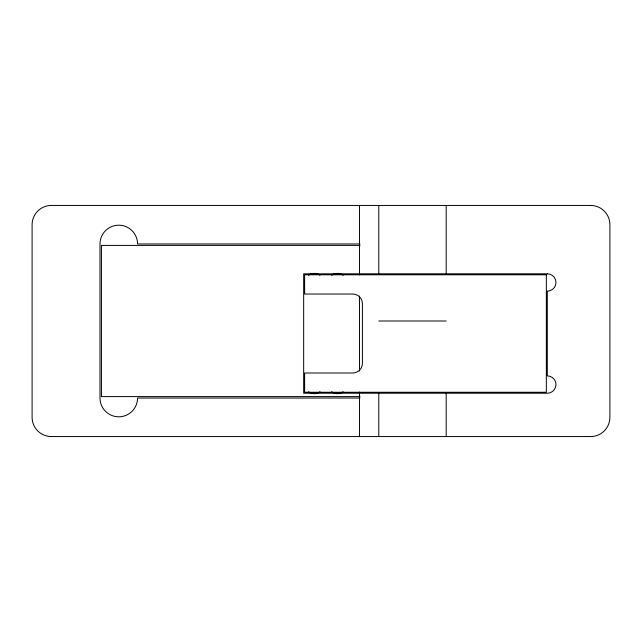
<?xml version="1.0" encoding="UTF-8"?>
<svg xmlns="http://www.w3.org/2000/svg" width="642" height="642" viewBox="0 0 642 642"><rect width="100%" height="100%" fill="white"/><g stroke="black" fill="none" stroke-linecap="round" stroke-linejoin="round"><path stroke-width="0.96" d="M360.002 243.96L137.548 243.96A18.778 18.778 0 0 0 118.77 225.182A18.778 18.778 0 0 0 99.991 243.96L99.991 398.04A18.778 18.778 0 0 0 118.77 416.818A18.778 18.778 0 0 0 137.548 398.04L360.002 398.04M360.058 245.405L101.436 245.405L101.436 396.595L360.058 396.595M378.78 321L446.19 321M446.19 205.44L446.19 273.813M446.19 393.225L446.19 436.56M378.78 205.44L378.78 273.813M378.78 393.225L378.78 436.56M359.52 205.44L359.52 274.977M359.52 295.986L359.52 371.148M359.52 392.037L359.52 436.56M343.141 391.789A9.63 9.63 0 0 1 331.601 391.789M308.489 275.249A9.63 9.63 0 0 1 320.029 275.249M331.601 275.249A9.63 9.63 0 0 1 343.141 275.249M320.029 391.789A9.63 9.63 0 0 1 308.489 391.789M590.64 205.44L51.36 205.44A19.26 19.26 0 0 0 32.1 224.7L32.1 417.3A19.26 19.26 0 0 0 51.36 436.56L590.64 436.56A19.26 19.26 0 0 0 609.9 417.3L609.9 224.7A19.26 19.26 0 0 0 590.64 205.44M547.305 273.813L303.666 273.813L303.666 393.225L547.305 393.225A8.667 8.667 0 0 0 555.972 384.558A8.667 8.667 0 0 0 547.305 375.891L547.305 291.147A8.667 8.667 0 0 0 555.972 282.48A8.667 8.667 0 0 0 547.305 273.813M546.342 274.776L304.629 274.776L304.629 294.036L352.779 294.036A9.63 9.63 0 0 1 362.409 303.666L362.409 363.372A9.63 9.63 0 0 1 352.779 373.002L304.629 373.002L304.629 392.262L546.342 392.262L546.342 274.776"/></g></svg>
